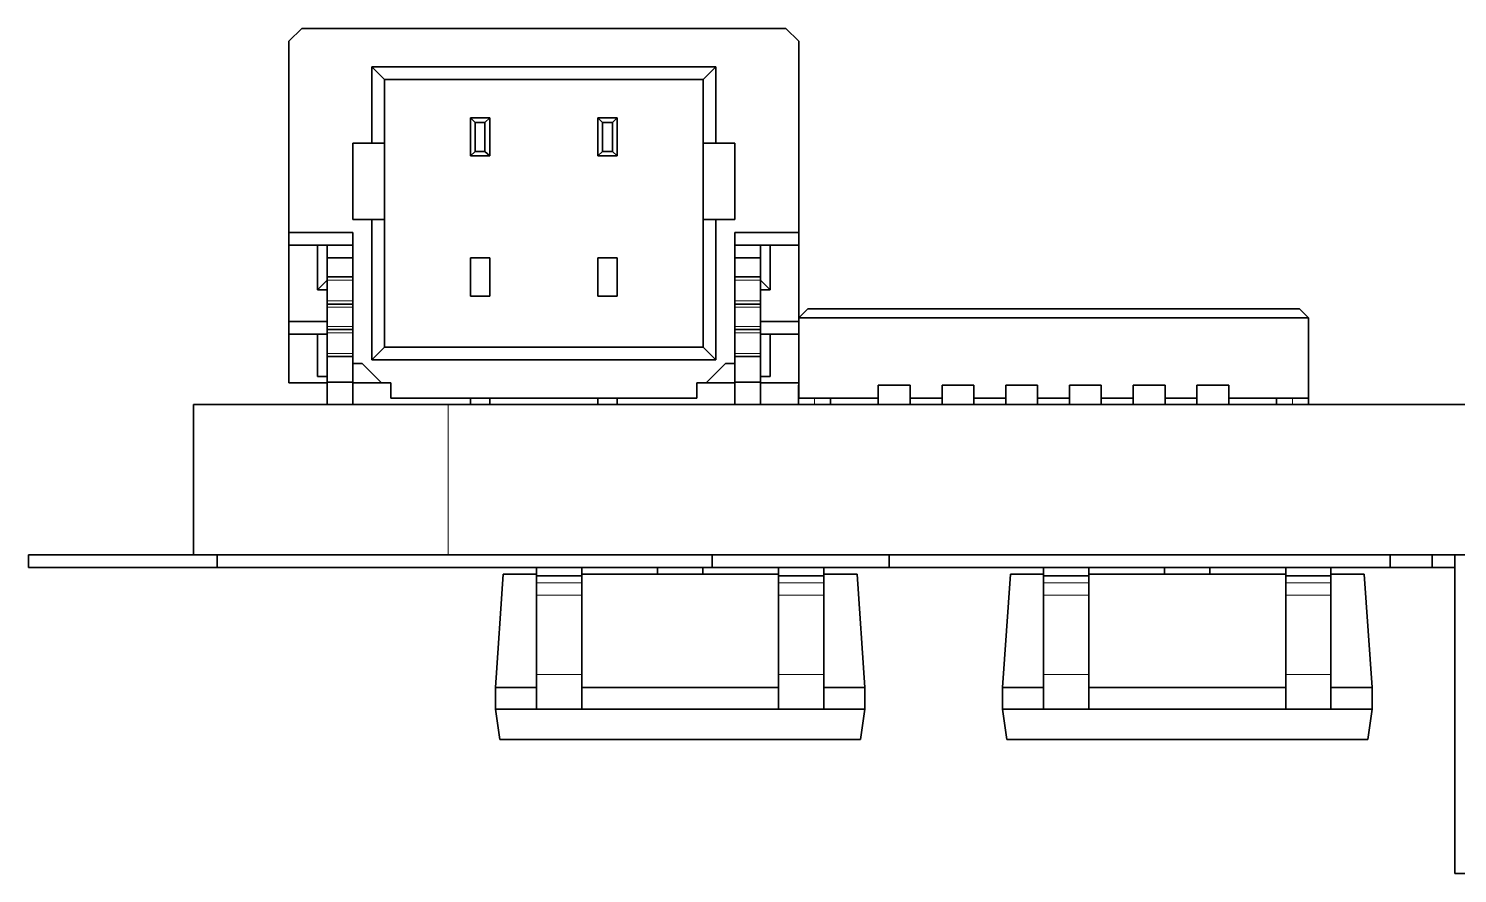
# Model space of a CAD drawing. Extents: x 415 to 970, y 249 to 591.
# Drawn here: x 585.46 to 596.67, y 334.52 to 341.15 of the extents above; entities that cross this region are included whole.
import ezdxf

# ---------------------------------------------------------------- set-up
doc = ezdxf.new("R2010")
doc.units = 0

msp = doc.modelspace()

# ---------------------------------------------------------------- linework, layer by layer
at = {"color": 7, "lineweight": 35, "ltscale": 0.003535}
for p, q in [((587.599, 341.155), (587.499, 341.055)), ((591.499, 341.055), (591.399, 341.155)), ((588.149, 340.855), (588.249, 340.755)), ((590.849, 340.855), (590.749, 340.755)), ((588.249, 338.655), (588.149, 338.555)), ((590.749, 338.655), (590.849, 338.555))]:
    msp.add_line(p, q, dxfattribs=at)
at = {"color": 7, "lineweight": 35, "ltscale": 0.095001}
msp.add_line((591.399, 341.155), (587.599, 341.155), dxfattribs=at)
at = {"color": 7, "lineweight": 35, "ltscale": 0.0375}
for p, q in [((587.499, 341.055), (587.499, 339.555)), ((591.499, 341.055), (591.499, 339.555))]:
    msp.add_line(p, q, dxfattribs=at)
at = {"color": 7, "lineweight": 35, "ltscale": 0.067499}
for p, q in [((588.149, 340.855), (590.849, 340.855)), ((590.849, 338.555), (588.149, 338.555))]:
    msp.add_line(p, q, dxfattribs=at)
at = {"color": 7, "lineweight": 35, "ltscale": 0.015}
for p, q in [((588.149, 340.255), (588.149, 340.855)), ((590.849, 340.855), (590.849, 340.255)), ((587.999, 339.655), (587.999, 340.255)), ((588.249, 339.655), (588.249, 340.255)), ((590.749, 340.255), (590.749, 339.655)), ((590.999, 340.255), (590.999, 339.655)), ((587.499, 338.855), (587.499, 339.455)), ((591.499, 338.855), (591.499, 339.455))]:
    msp.add_line(p, q, dxfattribs=at)
at = {"color": 7, "lineweight": 35, "ltscale": 0.0625}
for p, q in [((590.749, 340.755), (588.249, 340.755)), ((588.249, 338.655), (590.749, 338.655)), ((596.649, 334.524), (596.649, 337.024))]:
    msp.add_line(p, q, dxfattribs=at)
at = {"color": 7, "lineweight": 35, "ltscale": 0.0125}
for p, q in [((588.249, 340.755), (588.249, 340.255)), ((590.749, 340.255), (590.749, 340.755)), ((587.499, 339.555), (587.999, 339.555)), ((590.999, 339.555), (591.499, 339.555)), ((587.999, 339.455), (587.499, 339.455)), ((591.499, 339.455), (590.999, 339.455))]:
    msp.add_line(p, q, dxfattribs=at)
at = {"color": 7, "lineweight": 35, "ltscale": 0.0075}
for p, q in [((588.924, 340.155), (588.924, 340.455)), ((588.924, 340.455), (588.924, 340.155)), ((589.074, 340.455), (589.074, 340.155)), ((589.924, 340.155), (589.924, 340.455)), ((589.924, 340.455), (589.924, 340.155)), ((590.074, 340.455), (590.074, 340.155)), ((588.924, 339.355), (588.924, 339.055)), ((588.924, 339.355), (588.924, 339.055)), ((589.074, 339.055), (589.074, 339.355)), ((589.074, 339.055), (589.074, 339.355)), ((589.924, 339.355), (589.924, 339.055)), ((589.924, 339.355), (589.924, 339.055)), ((590.074, 339.055), (590.074, 339.355)), ((590.074, 339.055), (590.074, 339.355)), ((587.499, 338.855), (587.799, 338.855)), ((591.199, 338.855), (591.499, 338.855)), ((587.799, 338.755), (587.499, 338.755)), ((591.499, 338.755), (591.199, 338.755)), ((587.799, 338.375), (587.499, 338.375)), ((591.199, 338.375), (591.499, 338.375))]:
    msp.add_line(p, q, dxfattribs=at)
at = {"color": 7, "lineweight": 35, "ltscale": 0.003751}
for p, q in [((588.924, 340.455), (589.074, 340.455)), ((589.924, 340.455), (590.074, 340.455)), ((587.999, 340.255), (588.149, 340.255)), ((590.849, 340.255), (590.999, 340.255)), ((589.074, 340.155), (588.924, 340.155)), ((588.924, 340.155), (589.074, 340.155)), ((590.074, 340.155), (589.924, 340.155)), ((589.924, 340.155), (590.074, 340.155)), ((588.149, 339.655), (587.999, 339.655)), ((590.999, 339.655), (590.849, 339.655)), ((589.074, 339.355), (588.924, 339.355)), ((589.074, 339.355), (588.924, 339.355)), ((590.074, 339.355), (589.924, 339.355)), ((590.074, 339.355), (589.924, 339.355)), ((588.924, 339.055), (589.074, 339.055)), ((588.924, 339.055), (589.074, 339.055)), ((589.924, 339.055), (590.074, 339.055)), ((589.924, 339.055), (590.074, 339.055)), ((588.924, 338.205), (589.074, 338.205)), ((589.924, 338.205), (590.074, 338.205))]:
    msp.add_line(p, q, dxfattribs=at)
at = {"color": 7, "lineweight": 35, "ltscale": 0.001288}
for p, q in [((588.96, 340.418), (588.924, 340.455)), ((589.074, 340.455), (589.037, 340.418)), ((589.96, 340.418), (589.924, 340.455)), ((590.074, 340.455), (590.037, 340.418)), ((588.96, 340.191), (588.924, 340.155)), ((589.074, 340.155), (589.037, 340.191)), ((589.96, 340.191), (589.924, 340.155)), ((590.074, 340.155), (590.037, 340.191))]:
    msp.add_line(p, q, dxfattribs=at)
at = {"color": 7, "lineweight": 35, "ltscale": 0.00568}
for p, q in [((588.96, 340.418), (588.96, 340.191)), ((589.037, 340.191), (589.037, 340.418)), ((589.96, 340.418), (589.96, 340.191)), ((590.037, 340.191), (590.037, 340.418))]:
    msp.add_line(p, q, dxfattribs=at)
at = {"color": 7, "lineweight": 35, "ltscale": 0.001929}
for p, q in [((589.037, 340.418), (588.96, 340.418)), ((590.037, 340.418), (589.96, 340.418)), ((588.96, 340.191), (589.037, 340.191)), ((589.96, 340.191), (590.037, 340.191))]:
    msp.add_line(p, q, dxfattribs=at)
at = {"color": 7, "lineweight": 35, "ltscale": 0.002499}
for p, q in [((588.249, 340.255), (588.149, 340.255)), ((590.849, 340.255), (590.749, 340.255)), ((587.499, 339.455), (587.499, 339.555)), ((588.149, 339.655), (588.249, 339.655)), ((590.749, 339.655), (590.849, 339.655)), ((591.499, 339.555), (591.499, 339.455))]:
    msp.add_line(p, q, dxfattribs=at)
at = {"color": 7, "lineweight": 35, "ltscale": 0.02575}
for p, q in [((587.999, 339.555), (587.999, 338.525)), ((590.999, 339.555), (590.999, 338.525))]:
    msp.add_line(p, q, dxfattribs=at)
at = {"color": 7, "lineweight": 35, "ltscale": 0.0275}
for p, q in [((588.149, 338.555), (588.149, 339.655)), ((590.849, 339.655), (590.849, 338.555))]:
    msp.add_line(p, q, dxfattribs=at)
at = {"color": 7, "lineweight": 35, "ltscale": 0.025}
for p, q in [((588.249, 339.655), (588.249, 338.655)), ((590.749, 338.655), (590.749, 339.655))]:
    msp.add_line(p, q, dxfattribs=at)
at = {"color": 7, "lineweight": 35, "ltscale": 0.00875}
for p, q in [((587.724, 339.455), (587.724, 339.105)), ((591.274, 339.105), (591.274, 339.455))]:
    msp.add_line(p, q, dxfattribs=at)
at = {"color": 7, "lineweight": 35, "ltscale": 0.0025}
for p, q in [((587.799, 339.455), (587.799, 339.355)), ((587.999, 339.455), (587.999, 339.355)), ((591.199, 339.455), (591.199, 339.355)), ((587.499, 338.755), (587.499, 338.855)), ((587.799, 338.855), (587.799, 338.755)), ((591.499, 338.855), (591.499, 338.755)), ((585.455, 336.924), (585.455, 337.024)), ((586.935, 336.924), (586.935, 337.024)), ((590.819, 336.924), (590.819, 337.024)), ((592.21, 336.924), (592.21, 337.024)), ((596.142, 336.924), (596.142, 337.024)), ((596.47, 336.924), (596.47, 337.024))]:
    msp.add_line(p, q, dxfattribs=at)
at = {"color": 7, "lineweight": 35, "ltscale": 0.005}
for p, q in [((587.799, 339.455), (587.999, 339.455)), ((591.199, 339.455), (590.999, 339.455)), ((587.799, 339.355), (587.999, 339.355)), ((591.199, 339.355), (590.999, 339.355)), ((587.799, 339.205), (587.999, 339.205)), ((591.199, 339.205), (590.999, 339.205)), ((587.799, 338.992), (587.999, 338.992)), ((591.199, 338.992), (590.999, 338.992)), ((587.799, 338.792), (587.999, 338.792)), ((591.199, 338.792), (590.999, 338.792)), ((587.799, 338.58), (587.999, 338.58)), ((587.799, 338.38), (587.799, 338.58)), ((587.999, 338.38), (587.999, 338.58)), ((591.199, 338.58), (590.999, 338.58)), ((590.999, 338.38), (590.999, 338.58)), ((591.199, 338.38), (591.199, 338.58)), ((587.799, 338.38), (587.999, 338.38)), ((591.199, 338.38), (590.999, 338.38)), ((587.799, 338.205), (587.999, 338.205)), ((591.199, 338.205), (590.999, 338.205))]:
    msp.add_line(p, q, dxfattribs=at)
at = {"color": 7, "lineweight": 35, "ltscale": 0.006876}
msp.add_line((587.799, 339.18), (587.799, 339.455), dxfattribs=at)
at = {"color": 7, "lineweight": 35, "ltscale": 0.00375}
for p, q in [((587.799, 339.205), (587.799, 339.355)), ((587.999, 339.205), (587.999, 339.355)), ((590.999, 339.205), (590.999, 339.355)), ((591.199, 339.205), (591.199, 339.355)), ((587.799, 338.967), (587.799, 338.817)), ((587.999, 338.967), (587.999, 338.817)), ((591.199, 338.967), (591.199, 338.817)), ((591.498, 338.205), (591.498, 338.355)), ((592.124, 338.205), (592.124, 338.355)), ((592.374, 338.205), (592.374, 338.355)), ((592.624, 338.205), (592.624, 338.355)), ((592.874, 338.205), (592.874, 338.355)), ((593.124, 338.205), (593.124, 338.355)), ((593.374, 338.205), (593.374, 338.355)), ((593.624, 338.205), (593.624, 338.355)), ((593.874, 338.205), (593.874, 338.355)), ((594.124, 338.205), (594.124, 338.355)), ((594.374, 338.205), (594.374, 338.355)), ((594.624, 338.205), (594.624, 338.355)), ((594.874, 338.205), (594.874, 338.355)), ((595.5, 338.205), (595.5, 338.355))]:
    msp.add_line(p, q, dxfattribs=at)
at = {"color": 7, "lineweight": 35, "ltscale": 0.002652}
for p, q in [((587.799, 339.18), (587.724, 339.105)), ((591.274, 339.105), (591.199, 339.18))]:
    msp.add_line(p, q, dxfattribs=at)
at = {"color": 7, "lineweight": 35, "ltscale": 0.001875}
for p, q in [((587.724, 339.105), (587.799, 339.105)), ((587.799, 339.18), (587.799, 339.105)), ((591.199, 339.105), (591.274, 339.105)), ((587.724, 338.425), (587.799, 338.425)), ((588.074, 338.525), (587.999, 338.525)), ((590.999, 338.525), (590.924, 338.525)), ((591.199, 338.425), (591.274, 338.425)), ((588.299, 338.375), (588.224, 338.375)), ((590.699, 338.375), (590.774, 338.375))]:
    msp.add_line(p, q, dxfattribs=at)
at = {"color": 7, "lineweight": 35, "ltscale": 0.00062561}
for p, q in [((587.799, 339.18), (587.799, 339.205)), ((587.999, 339.18), (587.999, 339.205)), ((591.199, 339.18), (591.199, 339.205)), ((587.799, 339.017), (587.799, 338.992)), ((587.999, 339.017), (587.999, 338.992)), ((591.199, 339.017), (591.199, 338.992))]:
    msp.add_line(p, q, dxfattribs=at)
at = {"color": 7, "lineweight": 35, "ltscale": 0.004062}
for p, q in [((587.799, 339.18), (587.799, 339.017)), ((587.999, 339.18), (587.999, 339.017)), ((591.199, 339.18), (591.199, 339.017))]:
    msp.add_line(p, q, dxfattribs=at)
at = {"color": 7, "lineweight": 13, "ltscale": 0.005}
for p, q in [((587.799, 339.18), (587.999, 339.18)), ((591.199, 339.18), (590.999, 339.18)), ((587.799, 339.017), (587.999, 339.017)), ((591.199, 339.017), (590.999, 339.017)), ((587.799, 338.967), (587.999, 338.967)), ((591.199, 338.967), (590.999, 338.967)), ((587.799, 338.817), (587.999, 338.817)), ((587.799, 338.767), (587.999, 338.767)), ((591.199, 338.817), (590.999, 338.817)), ((591.199, 338.767), (590.999, 338.767)), ((587.799, 338.605), (587.999, 338.605)), ((591.199, 338.605), (590.999, 338.605))]:
    msp.add_line(p, q, dxfattribs=at)
at = {"color": 7, "lineweight": 35, "ltscale": 0.00625}
for p, q in [((587.799, 339.105), (587.799, 338.855)), ((592.374, 338.355), (592.124, 338.355)), ((592.874, 338.355), (592.624, 338.355)), ((593.374, 338.355), (593.124, 338.355)), ((593.874, 338.355), (593.624, 338.355)), ((594.374, 338.355), (594.124, 338.355)), ((594.874, 338.355), (594.624, 338.355)), ((592.374, 338.205), (592.124, 338.205)), ((592.624, 338.255), (592.374, 338.255)), ((592.624, 338.205), (592.374, 338.205)), ((592.874, 338.205), (592.624, 338.205)), ((593.124, 338.255), (592.874, 338.255)), ((593.124, 338.205), (592.874, 338.205)), ((593.374, 338.205), (593.124, 338.205)), ((593.624, 338.255), (593.374, 338.255)), ((593.624, 338.205), (593.374, 338.205)), ((593.874, 338.205), (593.624, 338.205)), ((594.124, 338.255), (593.874, 338.255)), ((594.124, 338.205), (593.874, 338.205)), ((594.374, 338.205), (594.124, 338.205)), ((594.624, 338.255), (594.374, 338.255)), ((594.624, 338.205), (594.374, 338.205)), ((594.874, 338.205), (594.624, 338.205))]:
    msp.add_line(p, q, dxfattribs=at)
at = {"color": 7, "lineweight": 35, "ltscale": 0.000624847}
for p, q in [((587.799, 338.967), (587.799, 338.992)), ((587.999, 338.967), (587.999, 338.992)), ((591.199, 338.967), (591.199, 338.992)), ((587.799, 338.817), (587.799, 338.792)), ((587.799, 338.767), (587.799, 338.792)), ((587.999, 338.817), (587.999, 338.792)), ((587.999, 338.767), (587.999, 338.792)), ((591.199, 338.817), (591.199, 338.792)), ((591.199, 338.767), (591.199, 338.792)), ((587.799, 338.58), (587.799, 338.605)), ((587.999, 338.58), (587.999, 338.605)), ((591.199, 338.58), (591.199, 338.605))]:
    msp.add_line(p, q, dxfattribs=at)
at = {"color": 7, "lineweight": 35, "ltscale": 0.002475}
for p, q in [((591.571, 338.955), (591.501, 338.885)), ((595.429, 338.955), (595.499, 338.885))]:
    msp.add_line(p, q, dxfattribs=at)
at = {"color": 7, "lineweight": 35, "ltscale": 0.09995}
msp.add_line((591.501, 338.885), (595.499, 338.885), dxfattribs=at)
at = {"color": 7, "lineweight": 35, "ltscale": 0.01575}
for p, q in [((591.501, 338.255), (591.501, 338.885)), ((595.499, 338.255), (595.499, 338.885))]:
    msp.add_line(p, q, dxfattribs=at)
at = {"color": 7, "lineweight": 35, "ltscale": 0.096449}
msp.add_line((595.429, 338.955), (591.571, 338.955), dxfattribs=at)
at = {"color": 7, "lineweight": 35, "ltscale": 0.004063}
for p, q in [((587.799, 338.767), (587.799, 338.605)), ((587.999, 338.767), (587.999, 338.605)), ((591.199, 338.767), (591.199, 338.605))]:
    msp.add_line(p, q, dxfattribs=at)
at = {"color": 7, "lineweight": 35, "ltscale": 0.0095}
for p, q in [((587.499, 338.375), (587.499, 338.755)), ((591.499, 338.375), (591.499, 338.755))]:
    msp.add_line(p, q, dxfattribs=at)
at = {"color": 7, "lineweight": 35, "ltscale": 0.00825}
for p, q in [((587.724, 338.755), (587.724, 338.425)), ((587.799, 338.425), (587.799, 338.755)), ((591.274, 338.425), (591.274, 338.755))]:
    msp.add_line(p, q, dxfattribs=at)
at = {"color": 7, "lineweight": 35, "ltscale": 0.005303}
for p, q in [((588.224, 338.375), (588.074, 338.525)), ((590.924, 338.525), (590.774, 338.375))]:
    msp.add_line(p, q, dxfattribs=at)
at = {"color": 7, "lineweight": 35, "ltscale": 0.004375}
for p, q in [((587.799, 338.38), (587.799, 338.205)), ((587.999, 338.38), (587.999, 338.205)), ((590.999, 338.38), (590.999, 338.205)), ((591.199, 338.38), (591.199, 338.205))]:
    msp.add_line(p, q, dxfattribs=at)
at = {"color": 7, "lineweight": 35, "ltscale": 0.005624}
for p, q in [((588.224, 338.375), (587.999, 338.375)), ((590.774, 338.375), (590.999, 338.375))]:
    msp.add_line(p, q, dxfattribs=at)
at = {"color": 7, "lineweight": 35, "ltscale": 0.003}
for p, q in [((588.299, 338.375), (588.299, 338.255)), ((590.699, 338.375), (590.699, 338.255))]:
    msp.add_line(p, q, dxfattribs=at)
at = {"color": 7, "lineweight": 35, "ltscale": 0.002502}
msp.add_line((591.499, 338.255), (591.499, 338.355), dxfattribs=at)
at = {"color": 7, "lineweight": 35, "ltscale": 0.0295}
msp.add_line((586.749, 337.024), (586.749, 338.204), dxfattribs=at)
at = {"color": 7, "lineweight": 35, "ltscale": 0.05}
for p, q in [((586.749, 338.204), (588.749, 338.204)), ((586.749, 337.024), (588.749, 337.024))]:
    msp.add_line(p, q, dxfattribs=at)
at = {"color": 7, "lineweight": 35, "ltscale": 0.060001}
msp.add_line((590.699, 338.255), (588.299, 338.255), dxfattribs=at)
at = {"color": 7, "lineweight": 13, "ltscale": 0.0295}
msp.add_line((588.749, 337.024), (588.749, 338.204), dxfattribs=at)
at = {"color": 7, "lineweight": 35}
for p, q in [((617.749, 338.204), (588.749, 338.204)), ((617.749, 337.024), (588.749, 337.024))]:
    msp.add_line(p, q, dxfattribs=at)
at = {"color": 7, "lineweight": 35, "ltscale": 0.00125}
for p, q in [((588.924, 338.255), (588.924, 338.205)), ((589.074, 338.255), (589.074, 338.205)), ((589.924, 338.255), (589.924, 338.205)), ((590.074, 338.255), (590.074, 338.205)), ((591.749, 338.255), (591.749, 338.204)), ((595.249, 338.255), (595.249, 338.204)), ((595.249, 338.255), (595.249, 338.204)), ((595.249, 338.255), (595.249, 338.204)), ((595.249, 338.255), (595.249, 338.204)), ((595.249, 338.255), (595.249, 338.204)), ((595.249, 338.255), (595.249, 338.204))]:
    msp.add_line(p, q, dxfattribs=at)
at = {"color": 7, "lineweight": 35, "ltscale": 0.003125}
for p, q in [((591.624, 338.255), (591.499, 338.255)), ((591.624, 338.204), (591.499, 338.204)), ((591.624, 338.255), (591.749, 338.255)), ((591.749, 338.204), (591.624, 338.204)), ((595.249, 338.255), (595.374, 338.255)), ((595.374, 338.204), (595.249, 338.204)), ((595.499, 338.255), (595.374, 338.255)), ((595.499, 338.204), (595.374, 338.204))]:
    msp.add_line(p, q, dxfattribs=at)
at = {"color": 7, "lineweight": 35, "ltscale": 0.015575}
msp.add_line((592.124, 338.255), (591.501, 338.255), dxfattribs=at)
at = {"color": 7, "lineweight": 13, "ltscale": 0.00125}
for p, q in [((591.624, 338.255), (591.624, 338.204)), ((595.374, 338.255), (595.374, 338.204))]:
    msp.add_line(p, q, dxfattribs=at)
at = {"color": 7, "lineweight": 35, "ltscale": 0.015625}
msp.add_line((595.499, 338.255), (594.874, 338.255), dxfattribs=at)
at = {"color": 7, "lineweight": 35, "ltscale": 0.037001}
for p, q in [((585.455, 337.024), (586.935, 337.024)), ((586.935, 336.924), (585.455, 336.924))]:
    msp.add_line(p, q, dxfattribs=at)
at = {"color": 7, "lineweight": 35, "ltscale": 0.097087}
for p, q in [((586.935, 337.024), (590.819, 337.024)), ((590.819, 336.924), (586.935, 336.924))]:
    msp.add_line(p, q, dxfattribs=at)
at = {"color": 7, "lineweight": 35, "ltscale": 0.034999}
for p, q in [((590.819, 337.024), (592.219, 337.024)), ((592.219, 336.924), (590.819, 336.924))]:
    msp.add_line(p, q, dxfattribs=at)
at = {"color": 7, "lineweight": 35, "ltscale": 0.0983}
for p, q in [((592.21, 337.024), (596.142, 337.024)), ((596.142, 336.924), (592.21, 336.924))]:
    msp.add_line(p, q, dxfattribs=at)
at = {"color": 7, "lineweight": 35, "ltscale": 0.008203}
for p, q in [((596.142, 337.024), (596.47, 337.024)), ((596.47, 336.924), (596.142, 336.924))]:
    msp.add_line(p, q, dxfattribs=at)
at = {"color": 7, "lineweight": 35, "ltscale": 0.00446}
for p, q in [((596.47, 337.024), (596.649, 337.024)), ((596.649, 336.924), (596.47, 336.924))]:
    msp.add_line(p, q, dxfattribs=at)
at = {"color": 7, "lineweight": 35, "ltscale": 0.4}
for p, q in [((596.649, 337.024), (612.649, 337.024)), ((612.649, 334.524), (596.649, 334.524))]:
    msp.add_line(p, q, dxfattribs=at)
at = {"color": 7, "lineweight": 35, "ltscale": 0.022305}
for p, q in [((589.181, 336.874), (589.119, 335.984)), ((591.957, 336.874), (592.019, 335.984)), ((593.161, 336.874), (593.099, 335.984)), ((595.937, 336.874), (595.999, 335.984))]:
    msp.add_line(p, q, dxfattribs=at)
at = {"color": 7, "lineweight": 35, "ltscale": 0.006506}
for p, q in [((589.181, 336.874), (589.441, 336.874)), ((591.696, 336.874), (591.957, 336.874)), ((593.161, 336.874), (593.421, 336.874)), ((595.676, 336.874), (595.937, 336.874))]:
    msp.add_line(p, q, dxfattribs=at)
at = {"color": 7, "lineweight": 35, "ltscale": 0.001605}
for p, q in [((589.441, 336.86), (589.441, 336.924)), ((589.796, 336.86), (589.796, 336.924)), ((591.341, 336.86), (591.341, 336.924)), ((591.696, 336.86), (591.696, 336.924)), ((593.421, 336.86), (593.421, 336.924)), ((593.776, 336.86), (593.776, 336.924)), ((595.321, 336.86), (595.321, 336.924)), ((595.676, 336.86), (595.676, 336.924))]:
    msp.add_line(p, q, dxfattribs=at)
at = {"color": 7, "lineweight": 35, "ltscale": 0.001379}
for p, q in [((589.441, 336.805), (589.441, 336.86)), ((589.796, 336.805), (589.796, 336.86)), ((591.341, 336.805), (591.341, 336.86)), ((591.696, 336.805), (591.696, 336.86)), ((593.421, 336.805), (593.421, 336.86)), ((593.776, 336.805), (593.776, 336.86)), ((595.321, 336.805), (595.321, 336.86)), ((595.676, 336.805), (595.676, 336.86))]:
    msp.add_line(p, q, dxfattribs=at)
at = {"color": 7, "lineweight": 35, "ltscale": 0.008875}
for p, q in [((589.796, 336.86), (589.441, 336.86)), ((591.696, 336.86), (591.341, 336.86)), ((595.676, 336.86), (595.321, 336.86)), ((589.796, 335.814), (589.441, 335.814)), ((591.696, 335.814), (591.341, 335.814)), ((595.676, 335.814), (595.321, 335.814))]:
    msp.add_line(p, q, dxfattribs=at)
at = {"color": 7, "lineweight": 35, "ltscale": 0.038626}
for p, q in [((589.796, 336.874), (591.341, 336.874)), ((591.341, 335.984), (589.796, 335.984))]:
    msp.add_line(p, q, dxfattribs=at)
at = {"color": 7, "lineweight": 35, "ltscale": 0.001244}
for p, q in [((590.391, 336.874), (590.391, 336.924)), ((590.746, 336.874), (590.746, 336.924)), ((594.371, 336.874), (594.371, 336.924)), ((594.726, 336.874), (594.726, 336.924))]:
    msp.add_line(p, q, dxfattribs=at)
at = {"color": 7, "lineweight": 35, "ltscale": 0.025421}
msp.add_line((592.007, 336.924), (590.99, 336.924), dxfattribs=at)
at = {"color": 7, "lineweight": 35, "ltscale": 0.008876}
for p, q in [((593.776, 336.86), (593.421, 336.86)), ((593.776, 335.814), (593.421, 335.814))]:
    msp.add_line(p, q, dxfattribs=at)
at = {"color": 7, "lineweight": 35, "ltscale": 0.038625}
for p, q in [((593.776, 336.874), (595.321, 336.874)), ((595.321, 335.984), (593.776, 335.984))]:
    msp.add_line(p, q, dxfattribs=at)
at = {"color": 7, "lineweight": 35, "ltscale": 0.002415}
for p, q in [((589.441, 336.708), (589.441, 336.805)), ((589.796, 336.708), (589.796, 336.805)), ((591.341, 336.708), (591.341, 336.805)), ((591.696, 336.708), (591.696, 336.805)), ((593.421, 336.708), (593.421, 336.805)), ((593.776, 336.708), (593.776, 336.805)), ((595.321, 336.708), (595.321, 336.805)), ((595.676, 336.708), (595.676, 336.805))]:
    msp.add_line(p, q, dxfattribs=at)
at = {"color": 7, "lineweight": 13, "ltscale": 0.008875}
for p, q in [((589.796, 336.805), (589.441, 336.805)), ((591.696, 336.805), (591.341, 336.805)), ((595.676, 336.805), (595.321, 336.805)), ((589.796, 336.708), (589.441, 336.708)), ((591.696, 336.708), (591.341, 336.708)), ((595.676, 336.708), (595.321, 336.708)), ((589.796, 336.084), (589.441, 336.084)), ((591.696, 336.084), (591.341, 336.084)), ((595.676, 336.084), (595.321, 336.084))]:
    msp.add_line(p, q, dxfattribs=at)
at = {"color": 7, "lineweight": 13, "ltscale": 0.008876}
for p, q in [((593.776, 336.805), (593.421, 336.805)), ((593.776, 336.708), (593.421, 336.708)), ((593.776, 336.084), (593.421, 336.084))]:
    msp.add_line(p, q, dxfattribs=at)
at = {"color": 7, "lineweight": 35, "ltscale": 0.015601}
for p, q in [((589.441, 336.084), (589.441, 336.708)), ((589.796, 336.084), (589.796, 336.708)), ((591.341, 336.084), (591.341, 336.708)), ((591.696, 336.084), (591.696, 336.708)), ((593.421, 336.084), (593.421, 336.708)), ((593.776, 336.084), (593.776, 336.708)), ((595.321, 336.084), (595.321, 336.708)), ((595.676, 336.084), (595.676, 336.708))]:
    msp.add_line(p, q, dxfattribs=at)
at = {"color": 7, "lineweight": 35, "ltscale": 0.00675}
for p, q in [((589.441, 335.814), (589.441, 336.084)), ((589.796, 336.084), (589.796, 335.814)), ((591.341, 336.084), (591.341, 335.814)), ((591.696, 336.084), (591.696, 335.814)), ((593.421, 335.814), (593.421, 336.084)), ((593.776, 336.084), (593.776, 335.814)), ((595.321, 336.084), (595.321, 335.814)), ((595.676, 336.084), (595.676, 335.814))]:
    msp.add_line(p, q, dxfattribs=at)
at = {"color": 7, "lineweight": 35, "ltscale": 0.008063}
for p, q in [((589.441, 335.984), (589.119, 335.984)), ((592.019, 335.984), (591.696, 335.984)), ((593.421, 335.984), (593.099, 335.984)), ((595.999, 335.984), (595.676, 335.984))]:
    msp.add_line(p, q, dxfattribs=at)
at = {"color": 7, "lineweight": 35, "ltscale": 0.00425}
for p, q in [((589.119, 335.814), (589.119, 335.984)), ((592.019, 335.814), (592.019, 335.984)), ((593.099, 335.814), (593.099, 335.984)), ((595.999, 335.814), (595.999, 335.984))]:
    msp.add_line(p, q, dxfattribs=at)
at = {"color": 7, "lineweight": 35, "ltscale": 0.072501}
for p, q in [((592.019, 335.814), (589.119, 335.814)), ((595.999, 335.814), (593.099, 335.814))]:
    msp.add_line(p, q, dxfattribs=at)
at = {"color": 7, "lineweight": 35, "ltscale": 0.006059}
for p, q in [((589.153, 335.574), (589.119, 335.814)), ((591.985, 335.574), (592.019, 335.814)), ((593.133, 335.574), (593.099, 335.814)), ((595.965, 335.574), (595.999, 335.814))]:
    msp.add_line(p, q, dxfattribs=at)
at = {"color": 7, "lineweight": 35, "ltscale": 0.070813}
for p, q in [((591.985, 335.574), (589.153, 335.574)), ((595.965, 335.574), (593.133, 335.574))]:
    msp.add_line(p, q, dxfattribs=at)

doc.saveas('drawing.dxf')
